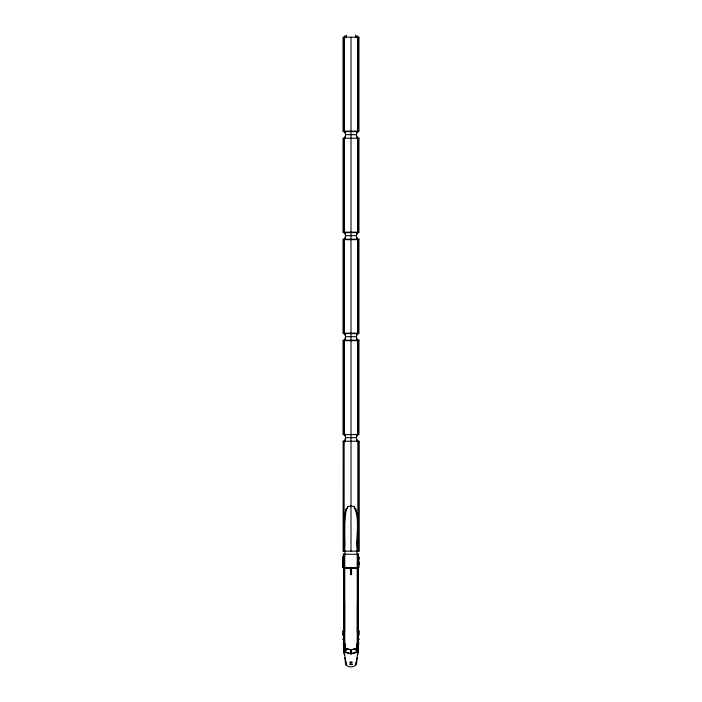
<?xml version="1.0" encoding="UTF-8"?>
<svg xmlns="http://www.w3.org/2000/svg" width="702" height="702" viewBox="0 0 702 702"><rect width="100%" height="100%" fill="white"/><g stroke="black" fill="none" stroke-linecap="round" stroke-linejoin="round"><path stroke-width="1.05" d="M357.23 554.238L357.257 646.516L356.3 648.394L356.493 652.316L351 653.922L345.463 652.333L343.796 648.964L344.603 646.059L344.428 642.795L343.401 643.032M357.915 441.225L357.915 551.158C355.282 537.179 362.39 518.962 353.94 506.519L351 505.879L348.06 506.519C339.619 518.962 346.709 537.179 344.041 551.158L344.085 441.225M357.932 637.381L358.029 554.238L357.932 637.381L358.661 643.032L358.152 648.964L356.493 652.316L351 653.86L345.507 652.316L343.796 648.964L346.314 665.206C349.614 668.357 356.993 667.154 356.827 661.705M358.468 554.238L358.38 641.689M343.05 560.178L343.05 563.302L343.05 556.326L343.067 561.091M344.77 551.158L344.822 523.35L346.139 508.538M358.95 564.075L358.95 562.671M358.336 647.911L358.345 645.814M343.059 566.909L343.067 565.935M346.314 665.206L345.753 661.609M358.941 557.344L358.941 558.985M343.059 565.935L343.059 565.268M343.05 566.347L343.05 567.734L343.05 563.908L343.05 565.075M358.95 556.914L358.95 560.17M358.915 634.468L358.959 630.694M358.871 630.993L358.608 635.521L358.915 634.862M343.059 560.661L343.059 561.205M358.941 564.583L358.933 563.162M358.941 563.592L358.941 563.048M358.468 551.158L358.494 441.225M343.506 131.607L343.532 130.642M343.506 232.608L343.532 231.651M343.506 333.617L343.532 332.651M343.506 434.617L343.532 433.66M358.468 38.171L358.494 37.206M358.397 139.242L358.494 138.206M358.494 239.215L358.397 240.242M358.468 341.181L358.494 340.224M358.95 561.065L358.95 567.813M358.801 639.601L358.827 638.943M346.297 37.285L346.384 35.1L346.262 37.662L346.288 37.206M355.686 665.206C356.932 657.713 358.678 650.28 357.572 642.795L358.599 643.032M357.783 653.343L357.994 650.605M344.068 637.381L343.971 554.238L344.068 637.381L343.339 643.032L343.848 648.964L345.507 652.316L345.7 648.394L344.603 646.059M345.507 652.316L345.735 648.367L344.743 646.516L344.77 554.238M345.56 648.148L344.743 646.516L345.252 643.892L345.323 651.781L344.077 649.166M356.44 648.148L356.748 643.892L357.257 646.516L356.44 648.148L356.677 651.781L357.923 649.166M344.621 37.75L344.796 35.89L344.621 37.592M344.621 138.75L344.796 136.899L344.621 138.601M344.621 239.759L344.796 237.908L344.621 239.61M357.379 131.063L357.204 132.915L357.379 131.213M344.621 340.76L344.796 338.908L344.621 340.61M357.379 232.072L357.204 233.924L357.379 232.222M344.621 441.769L344.796 439.917L344.621 441.619M357.379 333.073L357.204 334.924L357.379 333.222M357.379 434.082L357.204 435.933L357.379 434.231M358.16 650.719L357.651 655.089M344.945 37.662L345.024 37.206M344.945 138.206L345.551 134.679L344.945 131.151L357.055 131.151L356.449 134.679L357.055 138.206M344.945 138.663L345.024 138.206M344.945 239.215L345.551 235.688L344.945 232.16L357.055 232.16L356.449 235.688L357.055 239.215M345.024 239.215L344.945 239.672L357.055 239.672L356.976 239.215M344.945 340.224L345.551 336.688L344.945 333.16L357.055 333.16L356.449 336.688L357.055 340.224M345.024 340.224L344.945 340.672L357.055 340.672L356.976 340.224M344.945 441.225L345.551 437.697L344.945 434.169M357.055 441.225L356.449 437.697L357.055 434.169M344.542 646.059L344.91 643.918M356.59 661.512L357.292 657.713M344.445 645.91L343.796 648.385L343.418 643.541L344.191 643.541M356.537 652.333L358.204 648.964L356.537 652.333L356.3 648.394L357.397 646.059M346.016 510.363L348.06 506.519M355.379 664.566L355.756 663.899M356.265 648.367L351 649.85L345.735 648.367M351.904 662.328L350.096 662.328M346.016 567.804L344.831 568.102L357.169 568.102L346.885 567.751L346.016 568.199M345.551 134.679L356.449 134.679M345.551 235.688L356.449 235.688M345.551 336.688L356.449 336.688M345.551 437.697L356.449 437.697M343.041 441.225L358.959 441.225M343.041 551.158L358.959 551.158M343.041 554.238L358.959 554.238M350.623 568.137L351.377 568.137M350.623 574.227L351.377 574.227M344.015 625.587L344.594 625.587L344.621 628.615L344.024 628.615M357.985 625.587L357.406 625.587L357.379 628.615L357.976 628.615M343.085 634.862L343.094 635.521M343.138 638.943L343.155 639.601M358.862 638.943L358.845 639.601M357.809 643.541L358.582 643.541L358.204 648.385L357.555 645.91M350.096 664.346L351.904 664.346M343.532 38.171L343.506 37.206M358.468 130.642L358.494 131.607M343.506 138.206L343.603 139.242M358.468 231.651L358.494 232.608M358.468 332.651L358.494 333.617M358.468 433.66L358.494 434.617M343.506 441.225L343.638 442.286M343.603 240.242L343.506 239.215M346.244 663.899L346.621 664.566M353.94 506.519C360.626 520.121 355.387 536.635 357.23 551.158M345.173 661.705L345.735 664.004M344.708 657.713L345.41 661.512M357.09 643.918L357.458 646.059M356.976 37.206L357.055 37.662M356.976 138.206L357.055 138.663M344.006 650.605L344.217 653.343M344.349 655.089L343.84 650.719M357.379 37.592L357.204 35.89L357.379 37.75M357.379 138.601L357.204 136.899L357.379 138.75M357.379 239.61L357.204 237.908L357.379 239.759M344.621 131.213L344.796 132.915L344.621 131.063M357.379 340.61L357.204 338.908L357.379 340.76M344.621 232.222L344.796 233.924L344.621 232.072M357.379 441.619L357.204 439.917L357.379 441.769M344.621 333.222L344.796 334.924L344.621 333.073M344.621 434.231L344.796 435.933L344.621 434.082M355.861 508.538L355.984 510.363M355.712 37.206L355.738 37.662L355.616 35.1L355.703 37.285M343.173 638.943L343.199 639.601M343.506 340.224L343.532 341.181M343.62 641.689L343.532 554.238M343.129 630.993L343.19 635.424M343.041 630.694L343.085 634.468M356.247 661.609L356.265 664.004M343.655 645.814L343.664 647.911M358.845 441.225L358.88 551.158M358.827 441.225L358.836 551.158M357.915 37.206L357.915 131.607M357.915 138.206L357.915 232.608M357.915 239.215L357.915 333.617M357.915 340.224L357.915 434.617M357.546 37.206L357.546 131.607M357.546 138.206L357.546 232.608M357.546 239.215L357.546 333.617M357.546 340.224L357.546 434.617M357.055 550.701L357.055 554.238M351.553 567.383L351.553 574.701M351 37.206L351 551.158M350.447 567.383L350.447 574.701M344.945 550.701L344.945 554.238M344.454 37.206L344.454 131.607M344.454 138.206L344.454 232.608M344.454 239.215L344.454 333.617M344.454 340.224L344.454 434.617M344.085 37.206L344.085 131.607M344.085 138.206L344.085 232.608M344.085 239.215L344.085 333.617M344.085 340.224L344.085 434.617M343.532 442.19L343.532 551.158M343.173 441.225L343.155 551.158M357.976 628.869L357.976 631.897L357.336 631.897L357.379 628.869L357.976 628.869M345.91 648.595L345.709 652.193L350.649 653.606L350.649 649.938L345.91 648.595M356.291 652.193L351.351 653.606L351.351 649.938L356.089 648.595L356.291 652.193M351.904 664.548L350.096 664.548L350.096 662.126L351.904 662.126L351.904 664.548M358.959 37.206L343.041 37.206L343.041 131.607L358.959 131.607L358.959 37.206M358.959 138.206L343.041 138.206L343.041 232.608L358.959 232.608L358.959 138.206M358.959 239.215L343.041 239.215L343.041 333.617L358.959 333.617L358.959 239.215M358.959 340.224L343.041 340.224L343.041 434.617L358.959 434.617L358.959 340.224M351.377 567.813L350.623 567.813L350.623 574.552L351.377 574.552L351.377 567.813M344.594 602.641L344.015 602.641L344.015 605.668L344.594 605.668L344.594 602.641M357.985 602.641L357.406 602.641L357.406 605.668L357.985 605.668L357.985 602.641M344.594 605.923L344.015 605.923L344.015 608.95L344.594 608.95L344.594 605.923M357.985 605.923L357.406 605.923L357.406 608.95L357.985 608.95L357.985 605.923M344.594 609.204L344.015 609.204L344.015 612.223L344.594 612.223L344.594 609.204M357.985 609.204L357.406 609.204L357.406 612.223L357.985 612.223L357.985 609.204M344.594 612.477L344.015 612.477L344.015 615.505L344.594 615.505L344.594 612.477M357.985 612.477L357.406 612.477L357.406 615.505L357.985 615.505L357.985 612.477M344.594 615.759L344.015 615.759L344.015 618.778L344.594 618.778L344.594 615.759M357.985 615.759L357.406 615.759L357.406 618.778L357.985 618.778L357.985 615.759M344.594 619.032L344.015 619.032L344.015 622.06L344.594 622.06L344.594 619.032M357.985 619.032L357.406 619.032L357.406 622.06L357.985 622.06L357.985 619.032M344.594 622.314L344.015 622.314L344.015 625.342L344.594 625.342L344.594 622.314M357.985 622.314L357.406 622.314L357.406 625.342L357.985 625.342L357.985 622.314M344.621 628.869L344.024 628.869L344.024 631.897L344.664 631.897L344.621 628.869"/></g></svg>
